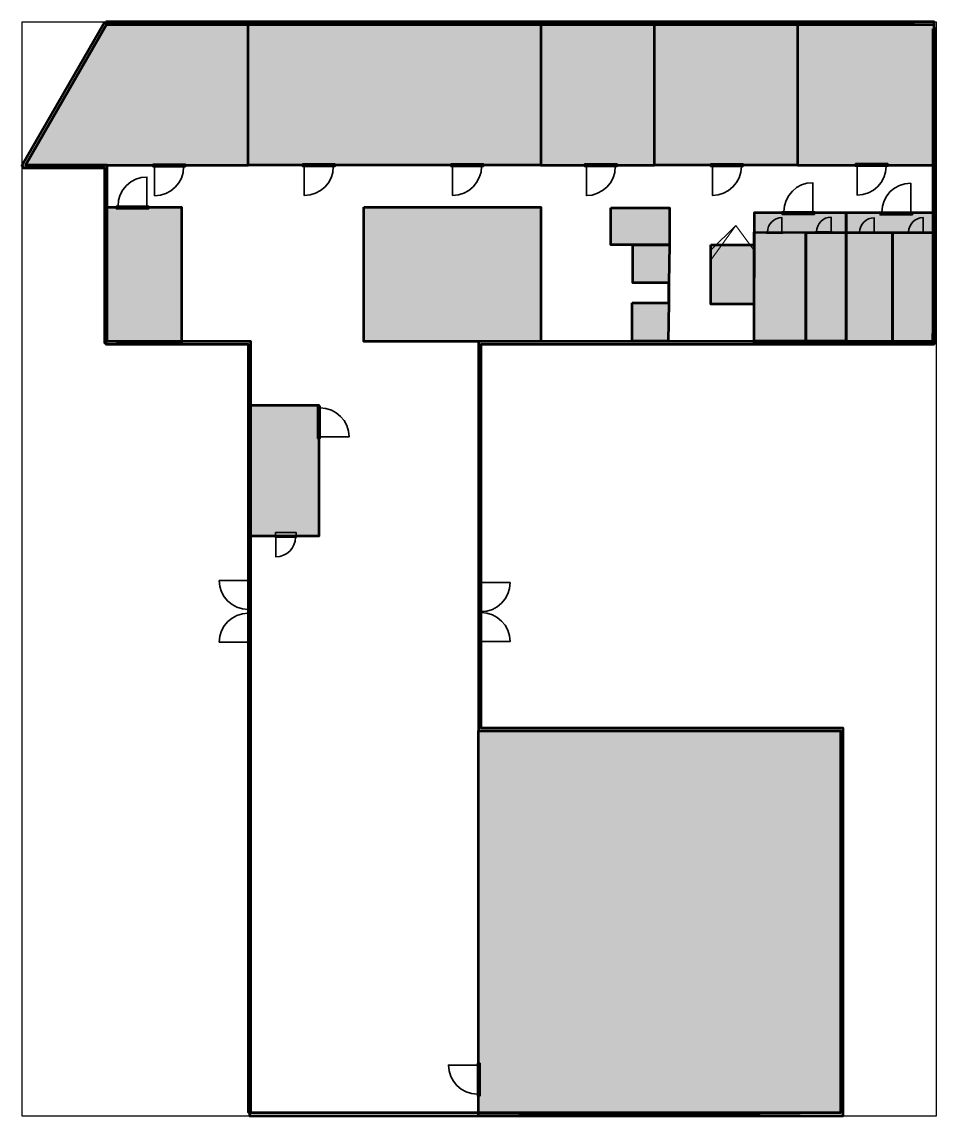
# Model space of a CAD drawing. Header units: inches. Extents: x -900 to 1670, y -1253 to 1823.
import ezdxf

# ---------------------------------------------------------------- set-up
doc = ezdxf.new("R2010")
doc.units = ezdxf.units.IN
doc.header["$MEASUREMENT"] = 0
doc.layers.add('Layer 1', color=7, linetype='Continuous')
picture_1 = doc.add_image_def('image1.png', size_in_pixel=(2570, 3076))

# ---------------------------------------------------------------- blocks, each defined once
blk = doc.blocks.new('block 6')
at = {"layer": 'Layer 1', "true_color": 0xffff76}
h = blk.add_hatch(color=51, dxfattribs=at)
h.dxf.hatch_style = 2
h.paths.add_polyline_path([(-660.8, 1420.6), (-264.5, 1420.6), (-264.5, 1817.4), (-662.4, 1815.5), (-890.4, 1420.6)])
at = {"layer": 'Layer 1', "lineweight": 0}
blk.add_lwpolyline([(-660.8, 1420.6), (-264.5, 1420.6), (-264.5, 1817.4), (-662.4, 1815.5), (-890.4, 1420.6), (-660.8, 1420.6)], dxfattribs=at)
blk = doc.blocks.new('block 5')
at = {"layer": 'Layer 1'}
blk.add_blockref('block 6', (0, 0), dxfattribs=at)
blk = doc.blocks.new('block 8')
at = {"layer": 'Layer 1', "color": 7, "lineweight": 53, "true_color": 0xffffff}
blk.add_lwpolyline([(-660.8, 1420.6), (-264.5, 1420.6), (-264.5, 1817.4), (-662.4, 1815.5), (-890.4, 1420.6), (-660.8, 1420.6)], dxfattribs=at)
blk = doc.blocks.new('block 7')
at = {"layer": 'Layer 1'}
blk.add_blockref('block 8', (0, 0), dxfattribs=at)
blk = doc.blocks.new('block 10')
at = {"layer": 'Layer 1', "true_color": 0xffff76}
h = blk.add_hatch(color=51, dxfattribs=at)
h.dxf.hatch_style = 2
h.paths.add_polyline_path([(558.4, 1817.4), (558.4, 1420.6), (-264.5, 1420.6), (-264.5, 1817.4)])
at = {"layer": 'Layer 1', "lineweight": 0}
blk.add_lwpolyline([(558.4, 1817.4), (558.4, 1420.6), (-264.5, 1420.6), (-264.5, 1817.4), (558.4, 1817.4)], dxfattribs=at)
blk = doc.blocks.new('block 9')
at = {"layer": 'Layer 1'}
blk.add_blockref('block 10', (0, 0), dxfattribs=at)
blk = doc.blocks.new('block 12')
at = {"layer": 'Layer 1', "color": 7, "lineweight": 53, "true_color": 0xffffff}
blk.add_lwpolyline([(558.4, 1817.4), (558.4, 1420.6), (-264.5, 1420.6), (-264.5, 1817.4), (558.4, 1817.4)], dxfattribs=at)
blk = doc.blocks.new('block 11')
at = {"layer": 'Layer 1'}
blk.add_blockref('block 12', (0, 0), dxfattribs=at)
blk = doc.blocks.new('block 14')
at = {"layer": 'Layer 1', "true_color": 0xffff76}
h = blk.add_hatch(color=51, dxfattribs=at)
h.dxf.hatch_style = 2
h.paths.add_polyline_path([(558.4, 1420.6), (878.5, 1420.6), (878.5, 1816.8), (558.4, 1817.4)])
at = {"layer": 'Layer 1', "lineweight": 0}
blk.add_lwpolyline([(558.4, 1420.6), (878.5, 1420.6), (878.5, 1816.8), (558.4, 1817.4), (558.4, 1420.6)], dxfattribs=at)
blk = doc.blocks.new('block 13')
at = {"layer": 'Layer 1'}
blk.add_blockref('block 14', (0, 0), dxfattribs=at)
blk = doc.blocks.new('block 16')
at = {"layer": 'Layer 1', "color": 7, "lineweight": 53, "true_color": 0xffffff}
blk.add_lwpolyline([(558.4, 1420.6), (878.5, 1420.6), (878.5, 1816.8), (558.4, 1817.4), (558.4, 1420.6)], dxfattribs=at)
blk = doc.blocks.new('block 15')
at = {"layer": 'Layer 1'}
blk.add_blockref('block 16', (0, 0), dxfattribs=at)
blk = doc.blocks.new('block 18')
at = {"layer": 'Layer 1', "true_color": 0xffff76}
h = blk.add_hatch(color=51, dxfattribs=at)
h.dxf.hatch_style = 2
h.paths.add_polyline_path([(1280.1, 1420.6), (878.5, 1420.6), (878.5, 1816.8), (1280.1, 1816.8)])
at = {"layer": 'Layer 1', "lineweight": 0}
blk.add_lwpolyline([(1280.1, 1420.6), (878.5, 1420.6), (878.5, 1816.8), (1280.1, 1816.8), (1280.1, 1420.6)], dxfattribs=at)
blk = doc.blocks.new('block 17')
at = {"layer": 'Layer 1'}
blk.add_blockref('block 18', (0, 0), dxfattribs=at)
blk = doc.blocks.new('block 20')
at = {"layer": 'Layer 1', "color": 7, "lineweight": 53, "true_color": 0xffffff}
blk.add_lwpolyline([(1280.1, 1420.6), (878.5, 1420.6), (878.5, 1816.8), (1280.1, 1816.8), (1280.1, 1420.6)], dxfattribs=at)
blk = doc.blocks.new('block 19')
at = {"layer": 'Layer 1'}
blk.add_blockref('block 20', (0, 0), dxfattribs=at)
blk = doc.blocks.new('block 22')
at = {"layer": 'Layer 1', "true_color": 0xffff76}
h = blk.add_hatch(color=51, dxfattribs=at)
h.dxf.hatch_style = 2
h.paths.add_polyline_path([(1280.1, 1420.6), (1668.4, 1420.6), (1664.6, 1823.1), (1280.1, 1816.8)])
at = {"layer": 'Layer 1', "lineweight": 0}
blk.add_lwpolyline([(1280.1, 1420.6), (1668.4, 1420.6), (1664.6, 1823.1), (1280.1, 1816.8), (1280.1, 1420.6)], dxfattribs=at)
blk = doc.blocks.new('block 21')
at = {"layer": 'Layer 1'}
blk.add_blockref('block 22', (0, 0), dxfattribs=at)
blk = doc.blocks.new('block 24')
at = {"layer": 'Layer 1', "color": 7, "lineweight": 53, "true_color": 0xffffff}
blk.add_lwpolyline([(1280.1, 1420.6), (1668.4, 1420.6), (1664.6, 1823.1), (1280.1, 1816.8), (1280.1, 1420.6)], dxfattribs=at)
blk = doc.blocks.new('block 23')
at = {"layer": 'Layer 1'}
blk.add_blockref('block 24', (0, 0), dxfattribs=at)
blk = doc.blocks.new('block 26')
at = {"layer": 'Layer 1', "true_color": 0xffff76}
h = blk.add_hatch(color=51, dxfattribs=at)
h.dxf.hatch_style = 2
h.paths.add_polyline_path([(-664.6, 1302.8), (-451.2, 1302.8), (-451.2, 917.7), (-660.8, 925.3)])
at = {"layer": 'Layer 1', "lineweight": 0}
blk.add_lwpolyline([(-664.6, 1302.8), (-451.2, 1302.8), (-451.2, 917.7), (-660.8, 925.3), (-664.6, 1302.8)], dxfattribs=at)
blk = doc.blocks.new('block 25')
at = {"layer": 'Layer 1'}
blk.add_blockref('block 26', (0, 0), dxfattribs=at)
blk = doc.blocks.new('block 28')
at = {"layer": 'Layer 1', "color": 7, "lineweight": 53, "true_color": 0xffffff}
blk.add_lwpolyline([(-664.6, 1302.8), (-451.2, 1302.8), (-451.2, 917.7), (-660.8, 925.3), (-664.6, 1302.8)], dxfattribs=at)
blk = doc.blocks.new('block 27')
at = {"layer": 'Layer 1'}
blk.add_blockref('block 28', (0, 0), dxfattribs=at)
blk = doc.blocks.new('block 30')
at = {"layer": 'Layer 1', "true_color": 0x5ea647}
h = blk.add_hatch(color=85, dxfattribs=at)
h.dxf.hatch_style = 2
h.paths.add_polyline_path([(-259.7, 745.8), (-65.4, 745.8), (-65.4, 377.5), (-259.7, 377.5)])
at = {"layer": 'Layer 1', "lineweight": 0}
blk.add_lwpolyline([(-259.7, 745.8), (-65.4, 745.8), (-65.4, 377.5), (-259.7, 377.5), (-259.7, 745.8)], dxfattribs=at)
blk = doc.blocks.new('block 29')
at = {"layer": 'Layer 1'}
blk.add_blockref('block 30', (0, 0), dxfattribs=at)
blk = doc.blocks.new('block 32')
at = {"layer": 'Layer 1', "color": 7, "lineweight": 53, "true_color": 0xffffff}
blk.add_lwpolyline([(-259.7, 745.8), (-65.4, 745.8), (-65.4, 377.5), (-259.7, 377.5), (-259.7, 745.8)], dxfattribs=at)
blk = doc.blocks.new('block 31')
at = {"layer": 'Layer 1'}
blk.add_blockref('block 32', (0, 0), dxfattribs=at)
blk = doc.blocks.new('block 34')
at = {"layer": 'Layer 1', "true_color": 0xffffcc}
h = blk.add_hatch(color=7, dxfattribs=at)
h.dxf.hatch_style = 2
h.paths.add_polyline_path([(61.2, 1302.8), (558.4, 1302.8), (558.4, 925.3), (61.2, 925.3)])
at = {"layer": 'Layer 1', "lineweight": 0}
blk.add_lwpolyline([(61.2, 1302.8), (558.4, 1302.8), (558.4, 925.3), (61.2, 925.3), (61.2, 1302.8)], dxfattribs=at)
blk = doc.blocks.new('block 33')
at = {"layer": 'Layer 1'}
blk.add_blockref('block 34', (0, 0), dxfattribs=at)
blk = doc.blocks.new('block 36')
at = {"layer": 'Layer 1', "color": 7, "lineweight": 53, "true_color": 0xffffff}
blk.add_lwpolyline([(61.2, 1302.8), (558.4, 1302.8), (558.4, 925.3), (61.2, 925.3), (61.2, 1302.8)], dxfattribs=at)
blk = doc.blocks.new('block 35')
at = {"layer": 'Layer 1'}
blk.add_blockref('block 36', (0, 0), dxfattribs=at)
blk = doc.blocks.new('block 38')
at = {"layer": 'Layer 1', "true_color": 0x808080}
h = blk.add_hatch(color=8, dxfattribs=at)
h.dxf.hatch_style = 2
h.paths.add_polyline_path([(1037, 1196.8), (1157.4, 1196.8), (1157.4, 1030.2), (1037, 1030.2)])
at = {"layer": 'Layer 1', "lineweight": 0}
blk.add_lwpolyline([(1037, 1196.8), (1157.4, 1196.8), (1157.4, 1030.2), (1037, 1030.2), (1037, 1196.8)], dxfattribs=at)
blk = doc.blocks.new('block 37')
at = {"layer": 'Layer 1'}
blk.add_blockref('block 38', (0, 0), dxfattribs=at)
blk = doc.blocks.new('block 40')
at = {"layer": 'Layer 1', "color": 7, "lineweight": 53, "true_color": 0xffffff}
blk.add_lwpolyline([(1037, 1196.8), (1157.4, 1196.8), (1157.4, 1030.2), (1037, 1030.2), (1037, 1196.8)], dxfattribs=at)
blk = doc.blocks.new('block 39')
at = {"layer": 'Layer 1'}
blk.add_blockref('block 40', (0, 0), dxfattribs=at)
blk = doc.blocks.new('block 42')
at = {"layer": 'Layer 1', "true_color": 0xffffcc}
h = blk.add_hatch(color=7, dxfattribs=at)
h.dxf.hatch_style = 2
h.paths.add_polyline_path([(1668.4, 1286.1), (1416.9, 1286.1), (1416.9, 921.5), (1660.8, 925.3)])
at = {"layer": 'Layer 1', "lineweight": 0}
blk.add_lwpolyline([(1668.4, 1286.1), (1416.9, 1286.1), (1416.9, 921.5), (1660.8, 925.3), (1668.4, 1286.1)], dxfattribs=at)
blk = doc.blocks.new('block 41')
at = {"layer": 'Layer 1'}
blk.add_blockref('block 42', (0, 0), dxfattribs=at)
blk = doc.blocks.new('block 44')
at = {"layer": 'Layer 1', "color": 7, "lineweight": 53, "true_color": 0xffffff}
blk.add_lwpolyline([(1668.4, 1286.1), (1416.9, 1286.1), (1416.9, 921.5), (1660.8, 925.3), (1668.4, 1286.1)], dxfattribs=at)
blk = doc.blocks.new('block 43')
at = {"layer": 'Layer 1'}
blk.add_blockref('block 44', (0, 0), dxfattribs=at)
blk = doc.blocks.new('block 46')
at = {"layer": 'Layer 1', "true_color": 0xffffcc}
h = blk.add_hatch(color=7, dxfattribs=at)
h.dxf.hatch_style = 2
h.paths.add_polyline_path([(1416.9, 1286.1), (1158.9, 1286.1), (1157.9, 921.5), (1416.9, 921.5)])
at = {"layer": 'Layer 1', "lineweight": 0}
blk.add_lwpolyline([(1416.9, 1286.1), (1158.9, 1286.1), (1157.9, 921.5), (1416.9, 921.5), (1416.9, 1286.1)], dxfattribs=at)
blk = doc.blocks.new('block 45')
at = {"layer": 'Layer 1'}
blk.add_blockref('block 46', (0, 0), dxfattribs=at)
blk = doc.blocks.new('block 48')
at = {"layer": 'Layer 1', "color": 7, "lineweight": 53, "true_color": 0xffffff}
blk.add_lwpolyline([(1416.9, 1286.1), (1158.9, 1286.1), (1157.9, 921.5), (1416.9, 921.5), (1416.9, 1286.1)], dxfattribs=at)
blk = doc.blocks.new('block 47')
at = {"layer": 'Layer 1'}
blk.add_blockref('block 48', (0, 0), dxfattribs=at)
blk = doc.blocks.new('block 50')
at = {"layer": 'Layer 1', "true_color": 0xffff76}
h = blk.add_hatch(color=51, dxfattribs=at)
h.dxf.hatch_style = 2
h.paths.add_polyline_path([(1547.9, 1231.1), (1547.9, 925.3), (1416.9, 921.5), (1416.9, 1231.1)])
at = {"layer": 'Layer 1', "lineweight": 0}
blk.add_lwpolyline([(1547.9, 1231.1), (1547.9, 925.3), (1416.9, 921.5), (1416.9, 1231.1), (1547.9, 1231.1)], dxfattribs=at)
blk = doc.blocks.new('block 49')
at = {"layer": 'Layer 1'}
blk.add_blockref('block 50', (0, 0), dxfattribs=at)
blk = doc.blocks.new('block 52')
at = {"layer": 'Layer 1', "color": 7, "lineweight": 53, "true_color": 0xffffff}
blk.add_lwpolyline([(1547.9, 1231.1), (1547.9, 925.3), (1416.9, 921.5), (1416.9, 1231.1), (1547.9, 1231.1)], dxfattribs=at)
blk = doc.blocks.new('block 51')
at = {"layer": 'Layer 1'}
blk.add_blockref('block 52', (0, 0), dxfattribs=at)
blk = doc.blocks.new('block 54')
at = {"layer": 'Layer 1', "true_color": 0xffff76}
h = blk.add_hatch(color=51, dxfattribs=at)
h.dxf.hatch_style = 2
h.paths.add_polyline_path([(1547.9, 1231.1), (1660.8, 1231.1), (1660.8, 925.3), (1547.9, 925.3)])
at = {"layer": 'Layer 1', "lineweight": 0}
blk.add_lwpolyline([(1547.9, 1231.1), (1660.8, 1231.1), (1660.8, 925.3), (1547.9, 925.3), (1547.9, 1231.1)], dxfattribs=at)
blk = doc.blocks.new('block 53')
at = {"layer": 'Layer 1'}
blk.add_blockref('block 54', (0, 0), dxfattribs=at)
blk = doc.blocks.new('block 56')
at = {"layer": 'Layer 1', "color": 7, "lineweight": 53, "true_color": 0xffffff}
blk.add_lwpolyline([(1547.9, 1231.1), (1660.8, 1231.1), (1660.8, 925.3), (1547.9, 925.3), (1547.9, 1231.1)], dxfattribs=at)
blk = doc.blocks.new('block 55')
at = {"layer": 'Layer 1'}
blk.add_blockref('block 56', (0, 0), dxfattribs=at)
blk = doc.blocks.new('block 58')
at = {"layer": 'Layer 1', "true_color": 0xffffcc}
h = blk.add_hatch(color=7, dxfattribs=at)
h.dxf.hatch_style = 2
h.paths.add_polyline_path([(1304, 1231.5), (1416.9, 1231.5), (1416.9, 925.7), (1304, 925.7)])
at = {"layer": 'Layer 1', "lineweight": 0}
blk.add_lwpolyline([(1304, 1231.5), (1416.9, 1231.5), (1416.9, 925.7), (1304, 925.7), (1304, 1231.5)], dxfattribs=at)
blk = doc.blocks.new('block 57')
at = {"layer": 'Layer 1'}
blk.add_blockref('block 58', (0, 0), dxfattribs=at)
blk = doc.blocks.new('block 60')
at = {"layer": 'Layer 1', "color": 7, "lineweight": 53, "true_color": 0xffffff}
blk.add_lwpolyline([(1304, 1231.5), (1416.9, 1231.5), (1416.9, 925.7), (1304, 925.7), (1304, 1231.5)], dxfattribs=at)
blk = doc.blocks.new('block 59')
at = {"layer": 'Layer 1'}
blk.add_blockref('block 60', (0, 0), dxfattribs=at)
blk = doc.blocks.new('block 62')
at = {"layer": 'Layer 1', "true_color": 0xffff76}
h = blk.add_hatch(color=51, dxfattribs=at)
h.dxf.hatch_style = 2
h.paths.add_polyline_path([(1158.9, 1232), (1304, 1231.5), (1304, 925.7), (1158.9, 926.1)])
at = {"layer": 'Layer 1', "lineweight": 0}
blk.add_lwpolyline([(1158.9, 1232), (1304, 1231.5), (1304, 925.7), (1158.9, 926.1), (1158.9, 1232)], dxfattribs=at)
blk = doc.blocks.new('block 61')
at = {"layer": 'Layer 1'}
blk.add_blockref('block 62', (0, 0), dxfattribs=at)
blk = doc.blocks.new('block 64')
at = {"layer": 'Layer 1', "color": 7, "lineweight": 53, "true_color": 0xffffff}
blk.add_lwpolyline([(1158.9, 1232), (1304, 1231.5), (1304, 925.7), (1158.9, 926.1), (1158.9, 1232)], dxfattribs=at)
blk = doc.blocks.new('block 63')
at = {"layer": 'Layer 1'}
blk.add_blockref('block 64', (0, 0), dxfattribs=at)
blk = doc.blocks.new('block 66')
at = {"layer": 'Layer 1', "true_color": 0x5ea647}
h = blk.add_hatch(color=85, dxfattribs=at)
h.dxf.hatch_style = 2
h.paths.add_polyline_path([(755.8, 1300.8), (920.9, 1300.8), (920.9, 1196.8), (755.8, 1196.8)])
at = {"layer": 'Layer 1', "lineweight": 0}
blk.add_lwpolyline([(755.8, 1300.8), (920.9, 1300.8), (920.9, 1196.8), (755.8, 1196.8), (755.8, 1300.8)], dxfattribs=at)
blk = doc.blocks.new('block 65')
at = {"layer": 'Layer 1'}
blk.add_blockref('block 66', (0, 0), dxfattribs=at)
blk = doc.blocks.new('block 68')
at = {"layer": 'Layer 1', "color": 7, "lineweight": 53, "true_color": 0xffffff}
blk.add_lwpolyline([(755.8, 1300.8), (920.9, 1300.8), (920.9, 1196.8), (755.8, 1196.8), (755.8, 1300.8)], dxfattribs=at)
blk = doc.blocks.new('block 67')
at = {"layer": 'Layer 1'}
blk.add_blockref('block 68', (0, 0), dxfattribs=at)
blk = doc.blocks.new('block 70')
at = {"layer": 'Layer 1', "true_color": 0x5ea647}
h = blk.add_hatch(color=85, dxfattribs=at)
h.dxf.hatch_style = 2
h.paths.add_polyline_path([(817.4, 1196.8), (920.9, 1196.8), (919, 1089.3), (817.4, 1089.3)])
at = {"layer": 'Layer 1', "lineweight": 0}
blk.add_lwpolyline([(817.4, 1196.8), (920.9, 1196.8), (919, 1089.3), (817.4, 1089.3), (817.4, 1196.8)], dxfattribs=at)
blk = doc.blocks.new('block 69')
at = {"layer": 'Layer 1'}
blk.add_blockref('block 70', (0, 0), dxfattribs=at)
blk = doc.blocks.new('block 72')
at = {"layer": 'Layer 1', "color": 7, "lineweight": 53, "true_color": 0xffffff}
blk.add_lwpolyline([(817.4, 1196.8), (920.9, 1196.8), (919, 1089.3), (817.4, 1089.3), (817.4, 1196.8)], dxfattribs=at)
blk = doc.blocks.new('block 71')
at = {"layer": 'Layer 1'}
blk.add_blockref('block 72', (0, 0), dxfattribs=at)
blk = doc.blocks.new('block 74')
at = {"layer": 'Layer 1', "true_color": 0x5ea647}
h = blk.add_hatch(color=85, dxfattribs=at)
h.dxf.hatch_style = 2
h.paths.add_polyline_path([(815.6, 1033.6), (919, 1033.6), (917.2, 926.2), (815.6, 926.2)])
at = {"layer": 'Layer 1', "lineweight": 0}
blk.add_lwpolyline([(815.6, 1033.6), (919, 1033.6), (917.2, 926.2), (815.6, 926.2), (815.6, 1033.6)], dxfattribs=at)
blk = doc.blocks.new('block 73')
at = {"layer": 'Layer 1'}
blk.add_blockref('block 74', (0, 0), dxfattribs=at)
blk = doc.blocks.new('block 76')
at = {"layer": 'Layer 1', "color": 7, "lineweight": 53, "true_color": 0xffffff}
blk.add_lwpolyline([(815.6, 1033.6), (919, 1033.6), (917.2, 926.2), (815.6, 926.2), (815.6, 1033.6)], dxfattribs=at)
blk = doc.blocks.new('block 75')
at = {"layer": 'Layer 1'}
blk.add_blockref('block 76', (0, 0), dxfattribs=at)
blk = doc.blocks.new('block 78')
at = {"layer": 'Layer 1', "lineweight": 0}
blk.add_lwpolyline([(919, 1033.6), (919, 1089.3), (919, 1037.6), (919, 1033.6)], dxfattribs=at)
blk = doc.blocks.new('block 77')
at = {"layer": 'Layer 1'}
blk.add_blockref('block 78', (0, 0), dxfattribs=at)
blk = doc.blocks.new('block 80')
at = {"layer": 'Layer 1', "color": 7, "lineweight": 53, "true_color": 0xffffff}
blk.add_lwpolyline([(919, 1033.6), (919, 1089.3), (919, 1037.6), (919, 1033.6)], dxfattribs=at)
blk = doc.blocks.new('block 79')
at = {"layer": 'Layer 1'}
blk.add_blockref('block 80', (0, 0), dxfattribs=at)
blk = doc.blocks.new('block 82')
at = {"layer": 'Layer 1', "true_color": 0xffff76}
h = blk.add_hatch(color=51, dxfattribs=at)
h.dxf.hatch_style = 2
h.paths.add_polyline_path([(383.2, -1251.5), (383.2, -169.5), (1401.7, -169.5), (1401.7, -1243.9)])
at = {"layer": 'Layer 1', "lineweight": 0}
blk.add_lwpolyline([(383.2, -1251.5), (383.2, -169.5), (1401.7, -169.5), (1401.7, -1243.9), (383.2, -1251.5)], dxfattribs=at)
blk = doc.blocks.new('block 81')
at = {"layer": 'Layer 1'}
blk.add_blockref('block 82', (0, 0), dxfattribs=at)
blk = doc.blocks.new('block 84')
at = {"layer": 'Layer 1', "color": 7, "lineweight": 53, "true_color": 0xffffff}
blk.add_lwpolyline([(383.2, -1251.5), (383.2, -169.5), (1401.7, -169.5), (1401.7, -1243.9), (383.2, -1251.5)], dxfattribs=at)
blk = doc.blocks.new('block 83')
at = {"layer": 'Layer 1'}
blk.add_blockref('block 84', (0, 0), dxfattribs=at)
blk = doc.blocks.new('block 88')
at = {"layer": 'Layer 1'}
image = blk.add_image(picture_1, insert=(-899.8, -1252.7), size_in_units=(2570, 3076), dxfattribs=at)
blk = doc.blocks.new('block 87')
at = {"layer": 'Layer 1'}
blk.add_blockref('block 88', (0, 0), dxfattribs=at)
blk = doc.blocks.new('block 86')
at = {"layer": 'Layer 1', "lineweight": 0}
for points in [[(-664.6, 1823.1), (-664.6, 1819.3), (-664.6, 1819.3), (-667.9, 1821.2), (-900.3, 1418.7), (-897, 1416.8), (-897, 1413), (-668.4, 1413), (-668.4, 921.5), (-664.6, 921.5), (-664.6, 917.7), (-264.5, 917.7), (-264.5, 520.2), (-263.8, 520.2), (-263.8, -1241.4), (-256.2, -1241.4), (-256.2, 521.4), (-256.9, 521.4), (-256.9, 925.3), (-660.8, 925.3), (-660.8, 1420.6), (-890.4, 1420.6), (-662.4, 1815.5), (1664.6, 1815.5), (1664.6, 1823.1), (-664.6, 1823.1)], [(1660.8, 1803.7), (1660.8, 925.3), (383.2, 925.3), (383.2, -169.5), (1401.7, -169.5), (1401.7, -1243.9), (-260.7, -1243.9), (-260.7, -1251.5), (1409.3, -1251.5), (1409.3, -161.8), (390.8, -161.8), (390.8, 917.7), (1664.6, 917.7), (1664.6, 921.5), (1668.4, 921.5), (1668.4, 1803.7), (1660.8, 1803.7)]]:
    blk.add_lwpolyline(points, dxfattribs=at)
at = {"layer": 'Layer 1'}
blk.add_blockref('block 87', (0, 0), dxfattribs=at)
blk = doc.blocks.new('block 85')
at = {"layer": 'Layer 1'}
blk.add_blockref('block 86', (0, 0), dxfattribs=at)
blk = doc.blocks.new('block 90')
at = {"layer": 'Layer 1', "color": 7, "lineweight": 53, "true_color": 0xffffff}
for points in [[(-664.6, 1823.1), (-664.6, 1819.3), (-664.6, 1819.3), (-667.9, 1821.2), (-900.3, 1418.7), (-897, 1416.8), (-897, 1413), (-668.4, 1413), (-668.4, 921.5), (-664.6, 921.5), (-664.6, 917.7), (-264.5, 917.7), (-264.5, 520.2), (-263.8, 520.2), (-263.8, -1241.4), (-256.2, -1241.4), (-256.2, 521.4), (-256.9, 521.4), (-256.9, 925.3), (-660.8, 925.3), (-660.8, 1420.6), (-890.4, 1420.6), (-662.4, 1815.5), (1664.6, 1815.5), (1664.6, 1823.1), (-664.6, 1823.1)], [(1660.8, 1803.7), (1660.8, 925.3), (383.2, 925.3), (383.2, -169.5), (1401.7, -169.5), (1401.7, -1243.9), (-260.7, -1243.9), (-260.7, -1251.5), (1409.3, -1251.5), (1409.3, -161.8), (390.8, -161.8), (390.8, 917.7), (1664.6, 917.7), (1664.6, 921.5), (1668.4, 921.5), (1668.4, 1803.7), (1660.8, 1803.7)]]:
    blk.add_lwpolyline(points, dxfattribs=at)
blk = doc.blocks.new('block 89')
at = {"layer": 'Layer 1'}
blk.add_blockref('block 90', (0, 0), dxfattribs=at)
blk = doc.blocks.new('block 92')
at = {"layer": 'Layer 1', "color": 7, "lineweight": 35, "true_color": 0xffffff}
blk.add_open_spline([(-445.5, 1416.1), (-445.5, 1371.1), (-482, 1334.6), (-527, 1334.6), (-527, 1334.6), (-527, 1416.1), (-527, 1416.1), (-527, 1416.1), (-445.5, 1416.1), (-445.5, 1416.1)], degree=3, knots=[0, 0, 0, 0, 1, 1, 1, 2, 2, 2, 3, 3, 3, 3], dxfattribs=at)
blk = doc.blocks.new('block 91')
at = {"layer": 'Layer 1'}
blk.add_blockref('block 92', (0, 0), dxfattribs=at)
blk = doc.blocks.new('block 94')
at = {"layer": 'Layer 1', "lineweight": 0}
blk.add_lwpolyline([(-532, 1423.6), (-440.6, 1423.6), (-440.6, 1416.1), (-532, 1416.1), (-532, 1423.6)], dxfattribs=at)
blk = doc.blocks.new('block 93')
at = {"layer": 'Layer 1'}
blk.add_blockref('block 94', (0, 0), dxfattribs=at)
blk = doc.blocks.new('block 96')
at = {"layer": 'Layer 1', "color": 7, "lineweight": 35, "true_color": 0xffffff}
blk.add_lwpolyline([(-532, 1423.6), (-440.6, 1423.6), (-440.6, 1416.1), (-532, 1416.1), (-532, 1423.6)], dxfattribs=at)
blk = doc.blocks.new('block 95')
at = {"layer": 'Layer 1'}
blk.add_blockref('block 96', (0, 0), dxfattribs=at)
blk = doc.blocks.new('block 98')
at = {"layer": 'Layer 1', "color": 7, "lineweight": 35, "true_color": 0xffffff}
blk.add_open_spline([(-24.7, 1416.7), (-24.7, 1371.7), (-61.2, 1335.2), (-106.2, 1335.2), (-106.2, 1335.2), (-106.2, 1416.7), (-106.2, 1416.7), (-106.2, 1416.7), (-24.7, 1416.7), (-24.7, 1416.7)], degree=3, knots=[0, 0, 0, 0, 1, 1, 1, 2, 2, 2, 3, 3, 3, 3], dxfattribs=at)
blk = doc.blocks.new('block 97')
at = {"layer": 'Layer 1'}
blk.add_blockref('block 98', (0, 0), dxfattribs=at)
blk = doc.blocks.new('block 100')
at = {"layer": 'Layer 1', "lineweight": 0}
blk.add_lwpolyline([(-111.2, 1424.2), (-19.7, 1424.2), (-19.7, 1416.7), (-111.2, 1416.7), (-111.2, 1424.2)], dxfattribs=at)
blk = doc.blocks.new('block 99')
at = {"layer": 'Layer 1'}
blk.add_blockref('block 100', (0, 0), dxfattribs=at)
blk = doc.blocks.new('block 102')
at = {"layer": 'Layer 1', "color": 7, "lineweight": 35, "true_color": 0xffffff}
blk.add_lwpolyline([(-111.2, 1424.2), (-19.7, 1424.2), (-19.7, 1416.7), (-111.2, 1416.7), (-111.2, 1424.2)], dxfattribs=at)
blk = doc.blocks.new('block 101')
at = {"layer": 'Layer 1'}
blk.add_blockref('block 102', (0, 0), dxfattribs=at)
blk = doc.blocks.new('block 104')
at = {"layer": 'Layer 1', "color": 7, "lineweight": 35, "true_color": 0xffffff}
blk.add_open_spline([(392.3, 1417.2), (392.3, 1372.2), (355.8, 1335.7), (310.8, 1335.7), (310.8, 1335.7), (310.8, 1417.2), (310.8, 1417.2), (310.8, 1417.2), (392.3, 1417.2), (392.3, 1417.2)], degree=3, knots=[0, 0, 0, 0, 1, 1, 1, 2, 2, 2, 3, 3, 3, 3], dxfattribs=at)
blk = doc.blocks.new('block 103')
at = {"layer": 'Layer 1'}
blk.add_blockref('block 104', (0, 0), dxfattribs=at)
blk = doc.blocks.new('block 106')
at = {"layer": 'Layer 1', "lineweight": 0}
blk.add_lwpolyline([(305.8, 1424.7), (397.3, 1424.7), (397.3, 1417.2), (305.8, 1417.2), (305.8, 1424.7)], dxfattribs=at)
blk = doc.blocks.new('block 105')
at = {"layer": 'Layer 1'}
blk.add_blockref('block 106', (0, 0), dxfattribs=at)
blk = doc.blocks.new('block 108')
at = {"layer": 'Layer 1', "color": 7, "lineweight": 35, "true_color": 0xffffff}
blk.add_lwpolyline([(305.8, 1424.7), (397.3, 1424.7), (397.3, 1417.2), (305.8, 1417.2), (305.8, 1424.7)], dxfattribs=at)
blk = doc.blocks.new('block 107')
at = {"layer": 'Layer 1'}
blk.add_blockref('block 108', (0, 0), dxfattribs=at)
blk = doc.blocks.new('block 110')
at = {"layer": 'Layer 1', "color": 7, "lineweight": 35, "true_color": 0xffffff}
blk.add_open_spline([(-630, 1305.7), (-630, 1350.7), (-593.5, 1387.2), (-548.5, 1387.2), (-548.5, 1387.2), (-548.5, 1305.7), (-548.5, 1305.7), (-548.5, 1305.7), (-630, 1305.7), (-630, 1305.7)], degree=3, knots=[0, 0, 0, 0, 1, 1, 1, 2, 2, 2, 3, 3, 3, 3], dxfattribs=at)
blk = doc.blocks.new('block 109')
at = {"layer": 'Layer 1'}
blk.add_blockref('block 110', (0, 0), dxfattribs=at)
blk = doc.blocks.new('block 112')
at = {"layer": 'Layer 1', "lineweight": 0}
blk.add_lwpolyline([(-543.5, 1298.2), (-634.9, 1298.2), (-634.9, 1305.7), (-543.5, 1305.7), (-543.5, 1298.2)], dxfattribs=at)
blk = doc.blocks.new('block 111')
at = {"layer": 'Layer 1'}
blk.add_blockref('block 112', (0, 0), dxfattribs=at)
blk = doc.blocks.new('block 114')
at = {"layer": 'Layer 1', "color": 7, "lineweight": 35, "true_color": 0xffffff}
blk.add_lwpolyline([(-543.5, 1298.2), (-634.9, 1298.2), (-634.9, 1305.7), (-543.5, 1305.7), (-543.5, 1298.2)], dxfattribs=at)
blk = doc.blocks.new('block 113')
at = {"layer": 'Layer 1'}
blk.add_blockref('block 114', (0, 0), dxfattribs=at)
blk = doc.blocks.new('block 116')
at = {"layer": 'Layer 1', "color": 7, "lineweight": 35, "true_color": 0xffffff}
blk.add_open_spline([(768.3, 1416.5), (768.3, 1371.5), (731.8, 1335), (686.8, 1335), (686.8, 1335), (686.8, 1416.5), (686.8, 1416.5), (686.8, 1416.5), (768.3, 1416.5), (768.3, 1416.5)], degree=3, knots=[0, 0, 0, 0, 1, 1, 1, 2, 2, 2, 3, 3, 3, 3], dxfattribs=at)
blk = doc.blocks.new('block 115')
at = {"layer": 'Layer 1'}
blk.add_blockref('block 116', (0, 0), dxfattribs=at)
blk = doc.blocks.new('block 118')
at = {"layer": 'Layer 1', "lineweight": 0}
blk.add_lwpolyline([(681.8, 1424), (773.2, 1424), (773.2, 1416.5), (681.8, 1416.5), (681.8, 1424)], dxfattribs=at)
blk = doc.blocks.new('block 117')
at = {"layer": 'Layer 1'}
blk.add_blockref('block 118', (0, 0), dxfattribs=at)
blk = doc.blocks.new('block 120')
at = {"layer": 'Layer 1', "color": 7, "lineweight": 35, "true_color": 0xffffff}
blk.add_lwpolyline([(681.8, 1424), (773.2, 1424), (773.2, 1416.5), (681.8, 1416.5), (681.8, 1424)], dxfattribs=at)
blk = doc.blocks.new('block 119')
at = {"layer": 'Layer 1'}
blk.add_blockref('block 120', (0, 0), dxfattribs=at)
blk = doc.blocks.new('block 122')
at = {"layer": 'Layer 1', "color": 7, "lineweight": 35, "true_color": 0xffffff}
blk.add_open_spline([(1122.6, 1417.1), (1122.6, 1372), (1086.1, 1335.6), (1041.1, 1335.6), (1041.1, 1335.6), (1041.1, 1417.1), (1041.1, 1417.1), (1041.1, 1417.1), (1122.6, 1417.1), (1122.6, 1417.1)], degree=3, knots=[0, 0, 0, 0, 1, 1, 1, 2, 2, 2, 3, 3, 3, 3], dxfattribs=at)
blk = doc.blocks.new('block 121')
at = {"layer": 'Layer 1'}
blk.add_blockref('block 122', (0, 0), dxfattribs=at)
blk = doc.blocks.new('block 124')
at = {"layer": 'Layer 1', "lineweight": 0}
blk.add_lwpolyline([(1036.1, 1424.6), (1127.5, 1424.6), (1127.5, 1417.1), (1036.1, 1417.1), (1036.1, 1424.6)], dxfattribs=at)
blk = doc.blocks.new('block 123')
at = {"layer": 'Layer 1'}
blk.add_blockref('block 124', (0, 0), dxfattribs=at)
blk = doc.blocks.new('block 126')
at = {"layer": 'Layer 1', "color": 7, "lineweight": 35, "true_color": 0xffffff}
blk.add_lwpolyline([(1036.1, 1424.6), (1127.5, 1424.6), (1127.5, 1417.1), (1036.1, 1417.1), (1036.1, 1424.6)], dxfattribs=at)
blk = doc.blocks.new('block 125')
at = {"layer": 'Layer 1'}
blk.add_blockref('block 126', (0, 0), dxfattribs=at)
blk = doc.blocks.new('block 128')
at = {"layer": 'Layer 1', "color": 7, "lineweight": 35, "true_color": 0xffffff}
blk.add_open_spline([(1529.7, 1417.7), (1529.7, 1372.7), (1493.2, 1336.2), (1448.2, 1336.2), (1448.2, 1336.2), (1448.2, 1417.7), (1448.2, 1417.7), (1448.2, 1417.7), (1529.7, 1417.7), (1529.7, 1417.7)], degree=3, knots=[0, 0, 0, 0, 1, 1, 1, 2, 2, 2, 3, 3, 3, 3], dxfattribs=at)
blk = doc.blocks.new('block 127')
at = {"layer": 'Layer 1'}
blk.add_blockref('block 128', (0, 0), dxfattribs=at)
blk = doc.blocks.new('block 130')
at = {"layer": 'Layer 1', "lineweight": 0}
blk.add_lwpolyline([(1443.2, 1425.2), (1534.7, 1425.2), (1534.7, 1417.7), (1443.2, 1417.7), (1443.2, 1425.2)], dxfattribs=at)
blk = doc.blocks.new('block 129')
at = {"layer": 'Layer 1'}
blk.add_blockref('block 130', (0, 0), dxfattribs=at)
blk = doc.blocks.new('block 132')
at = {"layer": 'Layer 1', "color": 7, "lineweight": 35, "true_color": 0xffffff}
blk.add_lwpolyline([(1443.2, 1425.2), (1534.7, 1425.2), (1534.7, 1417.7), (1443.2, 1417.7), (1443.2, 1425.2)], dxfattribs=at)
blk = doc.blocks.new('block 131')
at = {"layer": 'Layer 1'}
blk.add_blockref('block 132', (0, 0), dxfattribs=at)
blk = doc.blocks.new('block 134')
at = {"layer": 'Layer 1', "color": 7, "lineweight": 35, "true_color": 0xffffff}
blk.add_open_spline([(-61.9, 738.3), (-16.8, 738.3), (19.6, 701.8), (19.6, 656.8), (19.6, 656.8), (-61.9, 656.8), (-61.9, 656.8), (-61.9, 656.8), (-61.9, 738.3), (-61.9, 738.3)], degree=3, knots=[0, 0, 0, 0, 1, 1, 1, 2, 2, 2, 3, 3, 3, 3], dxfattribs=at)
blk = doc.blocks.new('block 133')
at = {"layer": 'Layer 1'}
blk.add_blockref('block 134', (0, 0), dxfattribs=at)
blk = doc.blocks.new('block 136')
at = {"layer": 'Layer 1', "lineweight": 0}
blk.add_lwpolyline([(-69.4, 651.8), (-69.4, 743.2), (-61.9, 743.2), (-61.9, 651.8), (-69.4, 651.8)], dxfattribs=at)
blk = doc.blocks.new('block 135')
at = {"layer": 'Layer 1'}
blk.add_blockref('block 136', (0, 0), dxfattribs=at)
blk = doc.blocks.new('block 138')
at = {"layer": 'Layer 1', "color": 7, "lineweight": 35, "true_color": 0xffffff}
blk.add_lwpolyline([(-69.4, 651.8), (-69.4, 743.2), (-61.9, 743.2), (-61.9, 651.8), (-69.4, 651.8)], dxfattribs=at)
blk = doc.blocks.new('block 137')
at = {"layer": 'Layer 1'}
blk.add_blockref('block 138', (0, 0), dxfattribs=at)
blk = doc.blocks.new('block 140')
at = {"layer": 'Layer 1', "color": 7, "lineweight": 35, "true_color": 0xffffff}
blk.add_open_spline([(-263.8, 161.4), (-308.8, 161.4), (-345.3, 124.9), (-345.3, 79.9), (-345.3, 79.9), (-263.8, 79.9), (-263.8, 79.9), (-263.8, 79.9), (-263.8, 161.4), (-263.8, 161.4)], degree=3, knots=[0, 0, 0, 0, 1, 1, 1, 2, 2, 2, 3, 3, 3, 3], dxfattribs=at)
blk = doc.blocks.new('block 139')
at = {"layer": 'Layer 1'}
blk.add_blockref('block 140', (0, 0), dxfattribs=at)
blk = doc.blocks.new('block 142')
at = {"layer": 'Layer 1', "lineweight": 0}
blk.add_lwpolyline([(-256.2, 166.3), (-256.2, 74.9), (-263.8, 74.9), (-263.8, 166.3), (-256.2, 166.3)], dxfattribs=at)
blk = doc.blocks.new('block 141')
at = {"layer": 'Layer 1'}
blk.add_blockref('block 142', (0, 0), dxfattribs=at)
blk = doc.blocks.new('block 144')
at = {"layer": 'Layer 1', "color": 7, "lineweight": 35, "true_color": 0xffffff}
blk.add_lwpolyline([(-256.2, 166.3), (-256.2, 74.9), (-263.8, 74.9), (-263.8, 166.3), (-256.2, 166.3)], dxfattribs=at)
blk = doc.blocks.new('block 143')
at = {"layer": 'Layer 1'}
blk.add_blockref('block 144', (0, 0), dxfattribs=at)
blk = doc.blocks.new('block 146')
at = {"layer": 'Layer 1', "color": 7, "lineweight": 35, "true_color": 0xffffff}
blk.add_open_spline([(-263.8, 171.3), (-308.8, 171.3), (-345.3, 207.7), (-345.3, 252.8), (-345.3, 252.8), (-263.8, 252.8), (-263.8, 252.8), (-263.8, 252.8), (-263.8, 171.3), (-263.8, 171.3)], degree=3, knots=[0, 0, 0, 0, 1, 1, 1, 2, 2, 2, 3, 3, 3, 3], dxfattribs=at)
blk = doc.blocks.new('block 145')
at = {"layer": 'Layer 1'}
blk.add_blockref('block 146', (0, 0), dxfattribs=at)
blk = doc.blocks.new('block 148')
at = {"layer": 'Layer 1', "lineweight": 0}
blk.add_lwpolyline([(-256.2, 257.8), (-256.2, 166.3), (-263.8, 166.3), (-263.8, 257.8), (-256.2, 257.8)], dxfattribs=at)
blk = doc.blocks.new('block 147')
at = {"layer": 'Layer 1'}
blk.add_blockref('block 148', (0, 0), dxfattribs=at)
blk = doc.blocks.new('block 150')
at = {"layer": 'Layer 1', "color": 7, "lineweight": 35, "true_color": 0xffffff}
blk.add_lwpolyline([(-256.2, 257.8), (-256.2, 166.3), (-263.8, 166.3), (-263.8, 257.8), (-256.2, 257.8)], dxfattribs=at)
blk = doc.blocks.new('block 149')
at = {"layer": 'Layer 1'}
blk.add_blockref('block 150', (0, 0), dxfattribs=at)
blk = doc.blocks.new('block 152')
at = {"layer": 'Layer 1', "color": 7, "lineweight": 35, "true_color": 0xffffff}
blk.add_open_spline([(390.8, 162.9), (435.8, 162.9), (472.3, 126.4), (472.3, 81.4), (472.3, 81.4), (390.8, 81.4), (390.8, 81.4), (390.8, 81.4), (390.8, 162.9), (390.8, 162.9)], degree=3, knots=[0, 0, 0, 0, 1, 1, 1, 2, 2, 2, 3, 3, 3, 3], dxfattribs=at)
blk = doc.blocks.new('block 151')
at = {"layer": 'Layer 1'}
blk.add_blockref('block 152', (0, 0), dxfattribs=at)
blk = doc.blocks.new('block 154')
at = {"layer": 'Layer 1', "lineweight": 0}
blk.add_lwpolyline([(383.2, 76.4), (383.2, 167.8), (390.8, 167.8), (390.8, 76.4), (383.2, 76.4)], dxfattribs=at)
blk = doc.blocks.new('block 153')
at = {"layer": 'Layer 1'}
blk.add_blockref('block 154', (0, 0), dxfattribs=at)
blk = doc.blocks.new('block 156')
at = {"layer": 'Layer 1', "color": 7, "lineweight": 35, "true_color": 0xffffff}
blk.add_lwpolyline([(383.2, 76.4), (383.2, 167.8), (390.8, 167.8), (390.8, 76.4), (383.2, 76.4)], dxfattribs=at)
blk = doc.blocks.new('block 155')
at = {"layer": 'Layer 1'}
blk.add_blockref('block 156', (0, 0), dxfattribs=at)
blk = doc.blocks.new('block 158')
at = {"layer": 'Layer 1', "color": 7, "lineweight": 35, "true_color": 0xffffff}
blk.add_open_spline([(390.8, 165.4), (435.8, 165.4), (472.3, 201.9), (472.3, 246.9), (472.3, 246.9), (390.8, 246.9), (390.8, 246.9), (390.8, 246.9), (390.8, 165.4), (390.8, 165.4)], degree=3, knots=[0, 0, 0, 0, 1, 1, 1, 2, 2, 2, 3, 3, 3, 3], dxfattribs=at)
blk = doc.blocks.new('block 157')
at = {"layer": 'Layer 1'}
blk.add_blockref('block 158', (0, 0), dxfattribs=at)
blk = doc.blocks.new('block 160')
at = {"layer": 'Layer 1', "lineweight": 0}
blk.add_lwpolyline([(383.2, 160.5), (383.2, 251.9), (390.8, 251.9), (390.8, 160.5), (383.2, 160.5)], dxfattribs=at)
blk = doc.blocks.new('block 159')
at = {"layer": 'Layer 1'}
blk.add_blockref('block 160', (0, 0), dxfattribs=at)
blk = doc.blocks.new('block 162')
at = {"layer": 'Layer 1', "color": 7, "lineweight": 35, "true_color": 0xffffff}
blk.add_lwpolyline([(383.2, 160.5), (383.2, 251.9), (390.8, 251.9), (390.8, 160.5), (383.2, 160.5)], dxfattribs=at)
blk = doc.blocks.new('block 161')
at = {"layer": 'Layer 1'}
blk.add_blockref('block 162', (0, 0), dxfattribs=at)
blk = doc.blocks.new('block 164')
at = {"layer": 'Layer 1', "color": 7, "lineweight": 35, "true_color": 0xffffff}
blk.add_open_spline([(1242.1, 1289.7), (1242.1, 1334.7), (1278.6, 1371.2), (1323.6, 1371.2), (1323.6, 1371.2), (1323.6, 1289.7), (1323.6, 1289.7), (1323.6, 1289.7), (1242.1, 1289.7), (1242.1, 1289.7)], degree=3, knots=[0, 0, 0, 0, 1, 1, 1, 2, 2, 2, 3, 3, 3, 3], dxfattribs=at)
blk = doc.blocks.new('block 163')
at = {"layer": 'Layer 1'}
blk.add_blockref('block 164', (0, 0), dxfattribs=at)
blk = doc.blocks.new('block 166')
at = {"layer": 'Layer 1', "lineweight": 0}
blk.add_lwpolyline([(1328.6, 1282.2), (1237.2, 1282.2), (1237.2, 1289.7), (1328.6, 1289.7), (1328.6, 1282.2)], dxfattribs=at)
blk = doc.blocks.new('block 165')
at = {"layer": 'Layer 1'}
blk.add_blockref('block 166', (0, 0), dxfattribs=at)
blk = doc.blocks.new('block 168')
at = {"layer": 'Layer 1', "color": 7, "lineweight": 35, "true_color": 0xffffff}
blk.add_lwpolyline([(1328.6, 1282.2), (1237.2, 1282.2), (1237.2, 1289.7), (1328.6, 1289.7), (1328.6, 1282.2)], dxfattribs=at)
blk = doc.blocks.new('block 167')
at = {"layer": 'Layer 1'}
blk.add_blockref('block 168', (0, 0), dxfattribs=at)
blk = doc.blocks.new('block 170')
at = {"layer": 'Layer 1', "color": 7, "lineweight": 35, "true_color": 0xffffff}
blk.add_open_spline([(1517.5, 1288.4), (1517.5, 1333.5), (1554, 1369.9), (1599, 1369.9), (1599, 1369.9), (1599, 1288.4), (1599, 1288.4), (1599, 1288.4), (1517.5, 1288.4), (1517.5, 1288.4)], degree=3, knots=[0, 0, 0, 0, 1, 1, 1, 2, 2, 2, 3, 3, 3, 3], dxfattribs=at)
blk = doc.blocks.new('block 169')
at = {"layer": 'Layer 1'}
blk.add_blockref('block 170', (0, 0), dxfattribs=at)
blk = doc.blocks.new('block 172')
at = {"layer": 'Layer 1', "lineweight": 0}
blk.add_lwpolyline([(1604, 1280.9), (1512.6, 1280.9), (1512.6, 1288.4), (1604, 1288.4), (1604, 1280.9)], dxfattribs=at)
blk = doc.blocks.new('block 171')
at = {"layer": 'Layer 1'}
blk.add_blockref('block 172', (0, 0), dxfattribs=at)
blk = doc.blocks.new('block 174')
at = {"layer": 'Layer 1', "color": 7, "lineweight": 35, "true_color": 0xffffff}
blk.add_lwpolyline([(1604, 1280.9), (1512.6, 1280.9), (1512.6, 1288.4), (1604, 1288.4), (1604, 1280.9)], dxfattribs=at)
blk = doc.blocks.new('block 173')
at = {"layer": 'Layer 1'}
blk.add_blockref('block 174', (0, 0), dxfattribs=at)
blk = doc.blocks.new('block 176')
at = {"layer": 'Layer 1', "color": 7, "lineweight": 35, "true_color": 0xffffff}
blk.add_open_spline([(1455.2, 1231.8), (1455.2, 1254.3), (1473.4, 1272.6), (1495.9, 1272.6), (1495.9, 1272.6), (1495.9, 1231.8), (1495.9, 1231.8), (1495.9, 1231.8), (1455.2, 1231.8), (1455.2, 1231.8)], degree=3, knots=[0, 0, 0, 0, 1, 1, 1, 2, 2, 2, 3, 3, 3, 3], dxfattribs=at)
blk = doc.blocks.new('block 175')
at = {"layer": 'Layer 1'}
blk.add_blockref('block 176', (0, 0), dxfattribs=at)
blk = doc.blocks.new('block 178')
at = {"layer": 'Layer 1', "lineweight": 0}
blk.add_lwpolyline([(1498.4, 1229.2), (1452.7, 1229.2), (1452.7, 1231.8), (1498.4, 1231.8), (1498.4, 1229.2)], dxfattribs=at)
blk = doc.blocks.new('block 177')
at = {"layer": 'Layer 1'}
blk.add_blockref('block 178', (0, 0), dxfattribs=at)
blk = doc.blocks.new('block 180')
at = {"layer": 'Layer 1', "color": 7, "lineweight": 35, "true_color": 0xffffff}
blk.add_lwpolyline([(1498.4, 1229.2), (1452.7, 1229.2), (1452.7, 1231.8), (1498.4, 1231.8), (1498.4, 1229.2)], dxfattribs=at)
blk = doc.blocks.new('block 179')
at = {"layer": 'Layer 1'}
blk.add_blockref('block 180', (0, 0), dxfattribs=at)
blk = doc.blocks.new('block 182')
at = {"layer": 'Layer 1', "color": 7, "lineweight": 35, "true_color": 0xffffff}
blk.add_open_spline([(1592.7, 1232.3), (1592.7, 1254.8), (1610.9, 1273), (1633.4, 1273), (1633.4, 1273), (1633.4, 1232.3), (1633.4, 1232.3), (1633.4, 1232.3), (1592.7, 1232.3), (1592.7, 1232.3)], degree=3, knots=[0, 0, 0, 0, 1, 1, 1, 2, 2, 2, 3, 3, 3, 3], dxfattribs=at)
blk = doc.blocks.new('block 181')
at = {"layer": 'Layer 1'}
blk.add_blockref('block 182', (0, 0), dxfattribs=at)
blk = doc.blocks.new('block 184')
at = {"layer": 'Layer 1', "lineweight": 0}
blk.add_lwpolyline([(1635.9, 1229.7), (1590.2, 1229.7), (1590.2, 1232.3), (1635.9, 1232.3), (1635.9, 1229.7)], dxfattribs=at)
blk = doc.blocks.new('block 183')
at = {"layer": 'Layer 1'}
blk.add_blockref('block 184', (0, 0), dxfattribs=at)
blk = doc.blocks.new('block 186')
at = {"layer": 'Layer 1', "color": 7, "lineweight": 35, "true_color": 0xffffff}
blk.add_lwpolyline([(1635.9, 1229.7), (1590.2, 1229.7), (1590.2, 1232.3), (1635.9, 1232.3), (1635.9, 1229.7)], dxfattribs=at)
blk = doc.blocks.new('block 185')
at = {"layer": 'Layer 1'}
blk.add_blockref('block 186', (0, 0), dxfattribs=at)
blk = doc.blocks.new('block 188')
at = {"layer": 'Layer 1', "color": 7, "lineweight": 35, "true_color": 0xffffff}
blk.add_open_spline([(1196, 1232.3), (1196, 1254.8), (1214.2, 1273), (1236.7, 1273), (1236.7, 1273), (1236.7, 1232.3), (1236.7, 1232.3), (1236.7, 1232.3), (1196, 1232.3), (1196, 1232.3)], degree=3, knots=[0, 0, 0, 0, 1, 1, 1, 2, 2, 2, 3, 3, 3, 3], dxfattribs=at)
blk = doc.blocks.new('block 187')
at = {"layer": 'Layer 1'}
blk.add_blockref('block 188', (0, 0), dxfattribs=at)
blk = doc.blocks.new('block 190')
at = {"layer": 'Layer 1', "lineweight": 0}
blk.add_lwpolyline([(1239.2, 1229.7), (1193.5, 1229.7), (1193.5, 1232.3), (1239.2, 1232.3), (1239.2, 1229.7)], dxfattribs=at)
blk = doc.blocks.new('block 189')
at = {"layer": 'Layer 1'}
blk.add_blockref('block 190', (0, 0), dxfattribs=at)
blk = doc.blocks.new('block 192')
at = {"layer": 'Layer 1', "color": 7, "lineweight": 35, "true_color": 0xffffff}
blk.add_lwpolyline([(1239.2, 1229.7), (1193.5, 1229.7), (1193.5, 1232.3), (1239.2, 1232.3), (1239.2, 1229.7)], dxfattribs=at)
blk = doc.blocks.new('block 191')
at = {"layer": 'Layer 1'}
blk.add_blockref('block 192', (0, 0), dxfattribs=at)
blk = doc.blocks.new('block 194')
at = {"layer": 'Layer 1', "color": 7, "lineweight": 35, "true_color": 0xffffff}
blk.add_open_spline([(1334.3, 1233.5), (1334.3, 1256), (1352.6, 1274.3), (1375.1, 1274.3), (1375.1, 1274.3), (1375.1, 1233.5), (1375.1, 1233.5), (1375.1, 1233.5), (1334.3, 1233.5), (1334.3, 1233.5)], degree=3, knots=[0, 0, 0, 0, 1, 1, 1, 2, 2, 2, 3, 3, 3, 3], dxfattribs=at)
blk = doc.blocks.new('block 193')
at = {"layer": 'Layer 1'}
blk.add_blockref('block 194', (0, 0), dxfattribs=at)
blk = doc.blocks.new('block 196')
at = {"layer": 'Layer 1', "lineweight": 0}
blk.add_lwpolyline([(1377.6, 1230.9), (1331.8, 1230.9), (1331.8, 1233.5), (1377.6, 1233.5), (1377.6, 1230.9)], dxfattribs=at)
blk = doc.blocks.new('block 195')
at = {"layer": 'Layer 1'}
blk.add_blockref('block 196', (0, 0), dxfattribs=at)
blk = doc.blocks.new('block 198')
at = {"layer": 'Layer 1', "color": 7, "lineweight": 35, "true_color": 0xffffff}
blk.add_lwpolyline([(1377.6, 1230.9), (1331.8, 1230.9), (1331.8, 1233.5), (1377.6, 1233.5), (1377.6, 1230.9)], dxfattribs=at)
blk = doc.blocks.new('block 197')
at = {"layer": 'Layer 1'}
blk.add_blockref('block 198', (0, 0), dxfattribs=at)
blk = doc.blocks.new('block 200')
at = {"layer": 'Layer 1', "color": 7, "lineweight": 35, "true_color": 0xffffff}
blk.add_open_spline([(380.6, -1190.7), (335.6, -1190.7), (299.1, -1154.3), (299.1, -1109.2), (299.1, -1109.2), (380.6, -1109.2), (380.6, -1109.2), (380.6, -1109.2), (380.6, -1190.7), (380.6, -1190.7)], degree=3, knots=[0, 0, 0, 0, 1, 1, 1, 2, 2, 2, 3, 3, 3, 3], dxfattribs=at)
blk = doc.blocks.new('block 199')
at = {"layer": 'Layer 1'}
blk.add_blockref('block 200', (0, 0), dxfattribs=at)
blk = doc.blocks.new('block 202')
at = {"layer": 'Layer 1', "lineweight": 0}
blk.add_lwpolyline([(388.1, -1104.2), (388.1, -1195.7), (380.6, -1195.7), (380.6, -1104.2), (388.1, -1104.2)], dxfattribs=at)
blk = doc.blocks.new('block 201')
at = {"layer": 'Layer 1'}
blk.add_blockref('block 202', (0, 0), dxfattribs=at)
blk = doc.blocks.new('block 204')
at = {"layer": 'Layer 1', "color": 7, "lineweight": 35, "true_color": 0xffffff}
blk.add_lwpolyline([(388.1, -1104.2), (388.1, -1195.7), (380.6, -1195.7), (380.6, -1104.2), (388.1, -1104.2)], dxfattribs=at)
blk = doc.blocks.new('block 203')
at = {"layer": 'Layer 1'}
blk.add_blockref('block 204', (0, 0), dxfattribs=at)
blk = doc.blocks.new('block 206')
at = {"layer": 'Layer 1', "color": 7, "lineweight": 35, "true_color": 0xffffff}
blk.add_open_spline([(-131, 374.5), (-131, 344.1), (-155.6, 319.5), (-185.9, 319.5), (-185.9, 319.5), (-185.9, 374.5), (-185.9, 374.5), (-185.9, 374.5), (-131, 374.5), (-131, 374.5)], degree=3, knots=[0, 0, 0, 0, 1, 1, 1, 2, 2, 2, 3, 3, 3, 3], dxfattribs=at)
blk = doc.blocks.new('block 205')
at = {"layer": 'Layer 1'}
blk.add_blockref('block 206', (0, 0), dxfattribs=at)
blk = doc.blocks.new('block 208')
at = {"layer": 'Layer 1', "lineweight": 0}
blk.add_lwpolyline([(-187.2, 387.5), (-128.8, 387.5), (-128.8, 374.5), (-187.2, 374.5), (-187.2, 387.5)], dxfattribs=at)
blk = doc.blocks.new('block 207')
at = {"layer": 'Layer 1'}
blk.add_blockref('block 208', (0, 0), dxfattribs=at)
blk = doc.blocks.new('block 210')
at = {"layer": 'Layer 1', "color": 7, "lineweight": 35, "true_color": 0xffffff}
blk.add_lwpolyline([(-187.2, 387.5), (-128.8, 387.5), (-128.8, 374.5), (-187.2, 374.5), (-187.2, 387.5)], dxfattribs=at)
blk = doc.blocks.new('block 209')
at = {"layer": 'Layer 1'}
blk.add_blockref('block 210', (0, 0), dxfattribs=at)
blk = doc.blocks.new('block 4')
at = {"layer": 'Layer 1', "lineweight": 0}
for points in [[(1036.1, 1180.6), (1106.8, 1251.3)], [(1106.8, 1251.3), (1036.1, 1152.9)], [(1106.8, 1251.3), (1158.9, 1180.6)]]:
    blk.add_lwpolyline(points, dxfattribs=at)
at = {"layer": 'Layer 1'}
for name in ['block 85', 'block 89', 'block 5', 'block 7', 'block 9', 'block 11', 'block 13', 'block 15', 'block 17', 'block 19', 'block 21', 'block 23', 'block 93', 'block 95', 'block 91', 'block 99', 'block 101', 'block 97', 'block 105', 'block 107', 'block 103', 'block 117', 'block 119', 'block 115', 'block 123', 'block 125', 'block 121', 'block 129', 'block 131', 'block 127', 'block 109', 'block 163', 'block 169', 'block 25', 'block 27', 'block 111', 'block 113', 'block 33', 'block 35', 'block 65', 'block 67', 'block 45', 'block 47', 'block 187', 'block 165', 'block 167', 'block 193', 'block 41', 'block 43', 'block 175', 'block 171', 'block 173', 'block 181', 'block 61', 'block 63', 'block 189', 'block 191', 'block 57', 'block 59', 'block 195', 'block 197', 'block 49', 'block 51', 'block 177', 'block 179', 'block 53', 'block 55', 'block 183', 'block 185', 'block 69', 'block 71', 'block 37', 'block 39', 'block 77', 'block 79', 'block 73', 'block 75', 'block 29', 'block 31', 'block 135', 'block 137', 'block 133', 'block 207', 'block 209', 'block 205', 'block 145', 'block 147', 'block 149', 'block 159', 'block 161', 'block 157', 'block 139', 'block 141', 'block 143', 'block 153', 'block 155', 'block 151', 'block 81', 'block 83', 'block 201', 'block 203', 'block 199']:
    blk.add_blockref(name, (0, 0), dxfattribs=at)

msp = doc.modelspace()

# ---------------------------------------------------------------- block references
at = {"layer": 'Layer 1'}
msp.add_blockref('block 4', (0, 0), dxfattribs=at)

doc.saveas('drawing.dxf')
